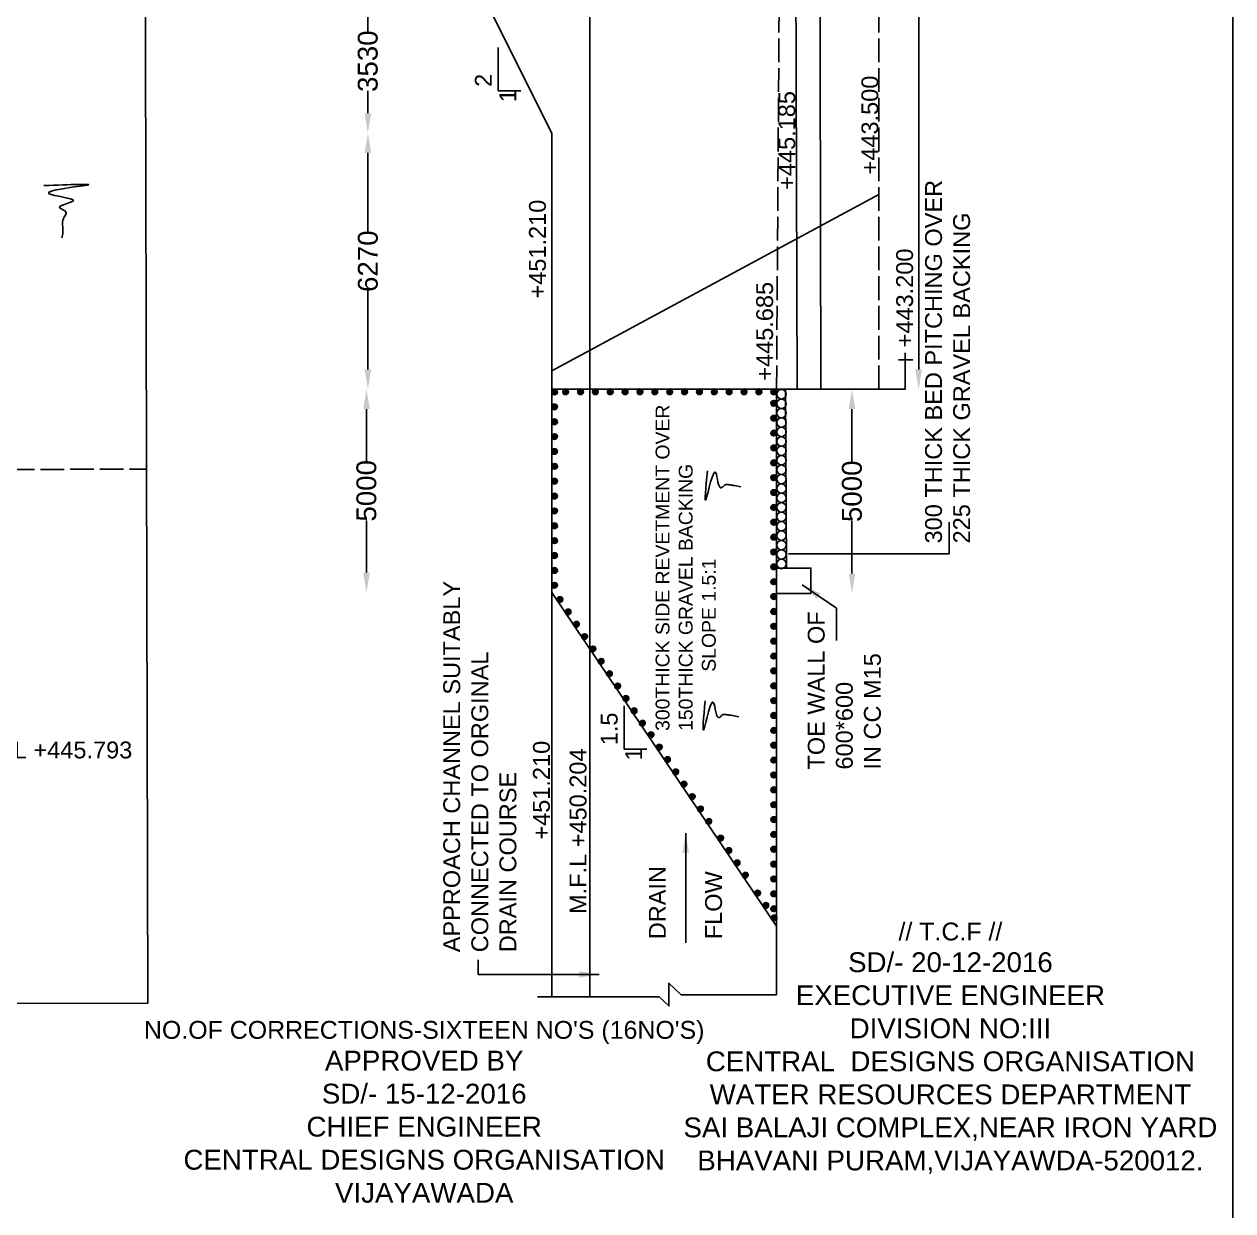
# Model space of a CAD drawing. Header units: millimetres. Extents: x 5124 to 2147772, y 2311 to 45646412.
# Drawn here: x 2135557 to 2147753, y 45598469 to 45610444 of the extents above; entities that cross this region are included whole.
import ezdxf

# ---------------------------------------------------------------- set-up
doc = ezdxf.new("R2010")
doc.units = ezdxf.units.MM
doc.header["$MEASUREMENT"] = 0
doc.linetypes.add('ACAD_ISO02W100', pattern=[15, 12, -3])
for name, color, linetype in [('DIMENSION', 7, 'Continuous'), ('DRAWING', 7, 'Continuous'), ('TEXT', 7, 'Continuous')]:
    doc.layers.add(name, color=color, linetype=linetype)
doc.styles.get("Standard").update_dxf_attribs({"font": 'arial.ttf', "height": 200})
doc.dimstyles.get("Standard").update_dxf_attribs({"dimtxt": 225, "dimasz": 200, "dimexe": 0.18, "dimexo": 0.0625, "dimgap": 0.09, "dimtad": 0, "dimdec": 0, "dimzin": 0, "dimdsep": 46, "dimtxsty": 'Standard', "dimcen": 0.09, "dimse1": 1, "dimse2": 1, "dimadec": 0, "dimazin": 0, "dimtfac": 1, "dimtdec": 0, "dimtofl": 0, "dimtmove": 0, "dimatfit": 3, "dimfxl": 1, "dimtolj": 1, "dimtzin": 0, "dimarcsym": 0})

# ---------------------------------------------------------------- blocks, each defined once
blk = doc.blocks.new('*D64')
at = {"layer": 'Defpoints', "color": 0, "transparency": 16777216}
for p in [(2139011, 45606760), (2140880, 45606760), (2140880, 45604709)]:
    blk.add_point(p, dxfattribs=at)
at = {"layer": 'DIMENSION', "color": 0, "lineweight": -2, "transparency": 16777216}
for p, q in [((2139011, 45606560), (2139011, 45606033)), ((2139011, 45604909), (2139011, 45605436))]:
    blk.add_line(p, q, dxfattribs=at)
at = {"layer": 'DIMENSION', "color": 0, "transparency": 16777216}
for points in [[(2138978, 45606560), (2139045, 45606560), (2139011, 45606760)], [(2138978, 45604909), (2139045, 45604909), (2139011, 45604709)]]:
    blk.add_solid(points, dxfattribs=at)
at = {"layer": 'DIMENSION', "color": 0, "transparency": 16777216, "insert": (2139011, 45605735), "char_height": 200, "attachment_point": 5, "rotation": 90}
blk.add_mtext('\\A1;5000', dxfattribs=at)
blk = doc.blocks.new('*D65')
at = {"layer": 'Defpoints', "color": 0, "transparency": 16777216}
for p in [(2139026, 45609344), (2140880, 45609344), (2140880, 45606760)]:
    blk.add_point(p, dxfattribs=at)
at = {"layer": 'DIMENSION', "color": 0, "lineweight": -2, "transparency": 16777216}
for p, q in [((2139026, 45609144), (2139026, 45608351)), ((2139026, 45606960), (2139026, 45607753))]:
    blk.add_line(p, q, dxfattribs=at)
at = {"layer": 'DIMENSION', "color": 0, "transparency": 16777216}
for points in [[(2138992, 45609144), (2139059, 45609144), (2139026, 45609344)], [(2138992, 45606960), (2139059, 45606960), (2139026, 45606760)]]:
    blk.add_solid(points, dxfattribs=at)
at = {"layer": 'DIMENSION', "color": 0, "transparency": 16777216, "insert": (2139026, 45608052), "char_height": 200, "attachment_point": 5, "rotation": 90}
blk.add_mtext('\\A1;6270', dxfattribs=at)
blk = doc.blocks.new('*D66')
at = {"layer": 'Defpoints', "color": 0, "transparency": 16777216}
for p in [(2139025, 45610796), (2140156, 45610796), (2139026, 45609344)]:
    blk.add_point(p, dxfattribs=at)
at = {"layer": 'DIMENSION', "color": 0, "lineweight": -2, "transparency": 16777216}
for p, q in [((2139025, 45610596), (2139025, 45610368)), ((2139025, 45609544), (2139025, 45609772))]:
    blk.add_line(p, q, dxfattribs=at)
at = {"layer": 'DIMENSION', "color": 0, "transparency": 16777216}
for points in [[(2138992, 45610596), (2139059, 45610596), (2139025, 45610796)], [(2138992, 45609544), (2139059, 45609544), (2139025, 45609344)]]:
    blk.add_solid(points, dxfattribs=at)
at = {"layer": 'DIMENSION', "color": 0, "transparency": 16777216, "insert": (2139025, 45610070), "char_height": 200, "attachment_point": 5, "rotation": 90}
blk.add_mtext('\\A1;3530', dxfattribs=at)
blk = doc.blocks.new('*D67')
at = {"layer": 'Defpoints', "color": 0, "transparency": 16777216}
for p in [(2143495, 45606760), (2143910, 45606760), (2143495, 45604699)]:
    blk.add_point(p, dxfattribs=at)
at = {"layer": 'DIMENSION', "color": 0, "lineweight": -2, "transparency": 16777216}
for p, q in [((2143910, 45606560), (2143910, 45606028)), ((2143910, 45604899), (2143910, 45605431))]:
    blk.add_line(p, q, dxfattribs=at)
at = {"layer": 'DIMENSION', "color": 0, "transparency": 16777216}
for points in [[(2143877, 45606560), (2143943, 45606560), (2143910, 45606760)], [(2143877, 45604899), (2143943, 45604899), (2143910, 45604699)]]:
    blk.add_solid(points, dxfattribs=at)
at = {"layer": 'DIMENSION', "color": 0, "transparency": 16777216, "insert": (2143910, 45605730), "char_height": 200, "attachment_point": 5, "rotation": 90}
blk.add_mtext('\\A1;5000', dxfattribs=at)
blk = doc.blocks.new('*D68')
at = {"layer": 'Defpoints', "color": 0, "transparency": 16777216}
for p in [(2144562, 45616692), (2144583, 45616692), (2144445, 45606760)]:
    blk.add_point(p, dxfattribs=at)
at = {"layer": 'DIMENSION', "color": 0, "lineweight": -2, "transparency": 16777216}
for p, q in [((2144583, 45616492), (2144583, 45612104)), ((2144583, 45606960), (2144583, 45611348))]:
    blk.add_line(p, q, dxfattribs=at)
at = {"layer": 'DIMENSION', "color": 0, "transparency": 16777216}
for points in [[(2144549, 45616492), (2144616, 45616492), (2144583, 45616692)], [(2144549, 45606960), (2144616, 45606960), (2144583, 45606760)]]:
    blk.add_solid(points, dxfattribs=at)
at = {"layer": 'DIMENSION', "color": 0, "transparency": 16777216, "insert": (2144583, 45611726), "char_height": 200, "attachment_point": 5, "rotation": 90}
blk.add_mtext('\\A1;24000', dxfattribs=at)

msp = doc.modelspace()

# ---------------------------------------------------------------- hatches: boundary and pattern name
at = {"layer": 'DRAWING'}
h = msp.add_hatch(dxfattribs=at)
h.set_pattern_fill('ANSI31', color=256, angle=90, style=0)
h.set_pattern_definition([(135, (47736212.29039, 43336657.6346), (-0.08838834764832, -0.08838834764832), [])])
h.paths.add_polyline_path([(2140908.8, 45606703, 0.3543924), (2140936.6, 45606725.6), (2140936.6, 45606737.4, 0.3543924), (2140908.8, 45606759.9, 1)])
h = msp.add_hatch(dxfattribs=at)
h.set_pattern_fill('ANSI31', color=256, angle=90, style=0)
h.set_pattern_definition([(135, (47736324.44043, 43336660.5662), (-0.08838834764832, -0.08838834764832), [])])
h.paths.add_polyline_path([(2141020.9, 45606706, 0.3543924), (2141048.7, 45606728.5), (2141048.7, 45606740.3, 0.3543924), (2141020.9, 45606762.8, 1)])
h = msp.add_hatch(dxfattribs=at)
h.set_pattern_fill('ANSI31', color=256, angle=90, style=0)
h.set_pattern_definition([(135, (47736474.44043, 43336660.5662), (-0.08838834764832, -0.08838834764832), [])])
h.paths.add_polyline_path([(2141170.9, 45606706, 0.3543924), (2141198.7, 45606728.5), (2141198.7, 45606740.3, 0.3543924), (2141170.9, 45606762.8, 1)])
h = msp.add_hatch(dxfattribs=at)
h.set_pattern_fill('ANSI31', color=256, angle=90, style=0)
h.set_pattern_definition([(135, (47736624.44043, 43336660.5662), (-0.08838834764832, -0.08838834764832), [])])
h.paths.add_polyline_path([(2141320.9, 45606706, 0.3543924), (2141348.7, 45606728.5), (2141348.7, 45606740.3, 0.3543924), (2141320.9, 45606762.8, 1)])
h = msp.add_hatch(dxfattribs=at)
h.set_pattern_fill('ANSI31', color=256, angle=90, style=0)
h.set_pattern_definition([(135, (47736774.44043, 43336660.5662), (-0.08838834764832, -0.08838834764832), [])])
h.paths.add_polyline_path([(2141470.9, 45606706, 0.3543924), (2141498.7, 45606728.5), (2141498.7, 45606740.3, 0.3543924), (2141470.9, 45606762.8, 1)])
h = msp.add_hatch(dxfattribs=at)
h.set_pattern_fill('ANSI31', color=256, angle=90, style=0)
h.set_pattern_definition([(135, (47736924.44043, 43336660.5662), (-0.08838834764832, -0.08838834764832), [])])
h.paths.add_polyline_path([(2141620.9, 45606706, 0.3543924), (2141648.7, 45606728.5), (2141648.7, 45606740.3, 0.3543924), (2141620.9, 45606762.8, 1)])
h = msp.add_hatch(dxfattribs=at)
h.set_pattern_fill('ANSI31', color=256, angle=90, style=0)
h.set_pattern_definition([(135, (47737074.44043, 43336660.5662), (-0.08838834764832, -0.08838834764832), [])])
h.paths.add_polyline_path([(2141770.9, 45606706, 0.3543924), (2141798.7, 45606728.5), (2141798.7, 45606740.3, 0.3543924), (2141770.9, 45606762.8, 1)])
h = msp.add_hatch(dxfattribs=at)
h.set_pattern_fill('ANSI31', color=256, angle=90, style=0)
h.set_pattern_definition([(135, (47737224.44043, 43336660.5662), (-0.08838834764832, -0.08838834764832), [])])
h.paths.add_polyline_path([(2141920.9, 45606706, 0.3543924), (2141948.7, 45606728.5), (2141948.7, 45606740.3, 0.3543924), (2141920.9, 45606762.8, 1)])
h = msp.add_hatch(dxfattribs=at)
h.set_pattern_fill('ANSI31', color=256, angle=90, style=0)
h.set_pattern_definition([(135, (47737374.44043, 43336660.5662), (-0.08838834764832, -0.08838834764832), [])])
h.paths.add_polyline_path([(2142070.9, 45606706, 0.3543924), (2142098.7, 45606728.5), (2142098.7, 45606740.3, 0.3543924), (2142070.9, 45606762.8, 1)])
h = msp.add_hatch(dxfattribs=at)
h.set_pattern_fill('ANSI31', color=256, angle=90, style=0)
h.set_pattern_definition([(135, (47737524.44043, 43336660.5662), (-0.08838834764832, -0.08838834764832), [])])
h.paths.add_polyline_path([(2142220.9, 45606706, 0.3543924), (2142248.7, 45606728.5), (2142248.7, 45606740.3, 0.3543924), (2142220.9, 45606762.8, 1)])
h = msp.add_hatch(dxfattribs=at)
h.set_pattern_fill('ANSI31', color=256, angle=90, style=0)
h.set_pattern_definition([(135, (47737674.44043, 43336660.5662), (-0.08838834764832, -0.08838834764832), [])])
h.paths.add_polyline_path([(2142370.9, 45606706, 0.3543924), (2142398.7, 45606728.5), (2142398.7, 45606740.3, 0.3543924), (2142370.9, 45606762.8, 1)])
h = msp.add_hatch(dxfattribs=at)
h.set_pattern_fill('ANSI31', color=256, angle=90, style=0)
h.set_pattern_definition([(135, (47737824.44043, 43336660.5662), (-0.08838834764832, -0.08838834764832), [])])
h.paths.add_polyline_path([(2142520.9, 45606706, 0.3543924), (2142548.7, 45606728.5), (2142548.7, 45606740.3, 0.3543924), (2142520.9, 45606762.8, 1)])
h = msp.add_hatch(dxfattribs=at)
h.set_pattern_fill('ANSI31', color=256, angle=90, style=0)
h.set_pattern_definition([(135, (47737974.44043, 43336660.5662), (-0.08838834764832, -0.08838834764832), [])])
h.paths.add_polyline_path([(2142670.9, 45606706, 0.3543924), (2142698.7, 45606728.5), (2142698.7, 45606740.3, 0.3543924), (2142670.9, 45606762.8, 1)])
h = msp.add_hatch(dxfattribs=at)
h.set_pattern_fill('ANSI31', color=256, angle=90, style=0)
h.set_pattern_definition([(135, (47738124.44043, 43336660.5662), (-0.08838834764832, -0.08838834764832), [])])
h.paths.add_polyline_path([(2142820.9, 45606706, 0.3543924), (2142848.7, 45606728.5), (2142848.7, 45606740.3, 0.3543924), (2142820.9, 45606762.8, 1)])
h = msp.add_hatch(dxfattribs=at)
h.set_pattern_fill('ANSI31', color=256, angle=90, style=0)
h.set_pattern_definition([(135, (47738274.44043, 43336660.5662), (-0.08838834764832, -0.08838834764832), [])])
h.paths.add_polyline_path([(2142970.9, 45606706, 0.3543924), (2142998.7, 45606728.5), (2142998.7, 45606740.3, 0.3543924), (2142970.9, 45606762.8, 1)])
h = msp.add_hatch(dxfattribs=at)
h.set_pattern_fill('ANSI31', color=256, angle=90, style=0)
h.set_pattern_definition([(135, (47738424.44043, 43336660.5662), (-0.08838834764832, -0.08838834764832), [])])
h.paths.add_polyline_path([(2143120.9, 45606706, 0.3543924), (2143148.7, 45606728.5), (2143148.7, 45606740.3, 0.3543924), (2143120.9, 45606762.8, 1)])
h = msp.add_hatch(dxfattribs=at)
h.set_pattern_fill('ANSI31', color=256, angle=90, style=0)
h.set_pattern_definition([(135, (47736212.29039, 43336507.6346), (-0.08838834764832, -0.08838834764832), [])])
h.paths.add_polyline_path([(2140908.8, 45606553, 0.3543924), (2140936.6, 45606575.6), (2140936.6, 45606587.4, 0.3543924), (2140908.8, 45606609.9, 1)])
h = msp.add_hatch(dxfattribs=at)
h.set_pattern_fill('ANSI31', color=256, angle=90, style=0)
h.set_pattern_definition([(135, (47738424.44043, 43336543.9392), (-0.08838834764832, -0.08838834764832), [])])
h.paths.add_polyline_path([(2143120.9, 45606589.3, 0.3543924), (2143148.7, 45606611.9), (2143148.7, 45606623.7, 0.3543924), (2143120.9, 45606646.2, 1)])
h = msp.add_hatch(dxfattribs=at)
h.set_pattern_fill('ANSI31', color=256, angle=90, style=0)
h.set_pattern_definition([(135, (47736212.29039, 43336357.6346), (-0.08838834764832, -0.08838834764832), [])])
h.paths.add_polyline_path([(2140908.8, 45606403, 0.3543924), (2140936.6, 45606425.6), (2140936.6, 45606437.4, 0.3543924), (2140908.8, 45606459.9, 1)])
h = msp.add_hatch(dxfattribs=at)
h.set_pattern_fill('ANSI31', color=256, angle=90, style=0)
h.set_pattern_definition([(135, (47738424.44043, 43336393.9392), (-0.08838834764832, -0.08838834764832), [])])
h.paths.add_polyline_path([(2143120.9, 45606439.3, 0.3543924), (2143148.7, 45606461.9), (2143148.7, 45606473.7, 0.3543924), (2143120.9, 45606496.2, 1)])
h = msp.add_hatch(dxfattribs=at)
h.set_pattern_fill('ANSI31', color=256, angle=90, style=0)
h.set_pattern_definition([(135, (47736212.29039, 43336207.6346), (-0.08838834764832, -0.08838834764832), [])])
h.paths.add_polyline_path([(2140908.8, 45606253, 0.3543924), (2140936.6, 45606275.6), (2140936.6, 45606287.4, 0.3543924), (2140908.8, 45606309.9, 1)])
h = msp.add_hatch(dxfattribs=at)
h.set_pattern_fill('ANSI31', color=256, angle=90, style=0)
h.set_pattern_definition([(135, (47738424.44043, 43336243.9392), (-0.08838834764832, -0.08838834764832), [])])
h.paths.add_polyline_path([(2143120.9, 45606289.3, 0.3543924), (2143148.7, 45606311.9), (2143148.7, 45606323.7, 0.3543924), (2143120.9, 45606346.2, 1)])
h = msp.add_hatch(dxfattribs=at)
h.set_pattern_fill('ANSI31', color=256, angle=90, style=0)
h.set_pattern_definition([(135, (47738424.44043, 43336093.9392), (-0.08838834764832, -0.08838834764832), [])])
h.paths.add_polyline_path([(2143120.9, 45606139.3, 0.3543924), (2143148.7, 45606161.9), (2143148.7, 45606173.7, 0.3543924), (2143120.9, 45606196.2, 1)])
h = msp.add_hatch(dxfattribs=at)
h.set_pattern_fill('ANSI31', color=256, angle=90, style=0)
h.set_pattern_definition([(135, (47736212.29039, 43336057.6346), (-0.08838834764832, -0.08838834764832), [])])
h.paths.add_polyline_path([(2140908.8, 45606103, 0.3543924), (2140936.6, 45606125.6), (2140936.6, 45606137.4, 0.3543924), (2140908.8, 45606159.9, 1)])
h = msp.add_hatch(dxfattribs=at)
h.set_pattern_fill('ANSI31', color=256, angle=90, style=0)
h.set_pattern_definition([(135, (47736212.29039, 43335907.6346), (-0.08838834764832, -0.08838834764832), [])])
h.paths.add_polyline_path([(2140908.8, 45605953, 0.3543924), (2140936.6, 45605975.6), (2140936.6, 45605987.4, 0.3543924), (2140908.8, 45606009.9, 1)])
h = msp.add_hatch(dxfattribs=at)
h.set_pattern_fill('ANSI31', color=256, angle=90, style=0)
h.set_pattern_definition([(135, (47738424.44043, 43335943.9392), (-0.08838834764832, -0.08838834764832), [])])
h.paths.add_polyline_path([(2143120.9, 45605989.3, 0.3543924), (2143148.7, 45606011.9), (2143148.7, 45606023.7, 0.3543924), (2143120.9, 45606046.2, 1)])
h = msp.add_hatch(dxfattribs=at)
h.set_pattern_fill('ANSI31', color=256, angle=90, style=0)
h.set_pattern_definition([(135, (47736212.29039, 43335757.6346), (-0.08838834764832, -0.08838834764832), [])])
h.paths.add_polyline_path([(2140908.8, 45605803, 0.3543924), (2140936.6, 45605825.6), (2140936.6, 45605837.4, 0.3543924), (2140908.8, 45605859.9, 1)])
h = msp.add_hatch(dxfattribs=at)
h.set_pattern_fill('ANSI31', color=256, angle=90, style=0)
h.set_pattern_definition([(135, (47738424.44043, 43335793.9392), (-0.08838834764832, -0.08838834764832), [])])
h.paths.add_polyline_path([(2143120.9, 45605839.3, 0.3543924), (2143148.7, 45605861.9), (2143148.7, 45605873.7, 0.3543924), (2143120.9, 45605896.2, 1)])
h = msp.add_hatch(dxfattribs=at)
h.set_pattern_fill('ANSI31', color=256, angle=90, style=0)
h.set_pattern_definition([(135, (47736212.29039, 43335607.6346), (-0.08838834764832, -0.08838834764832), [])])
h.paths.add_polyline_path([(2140908.8, 45605653, 0.3543924), (2140936.6, 45605675.6), (2140936.6, 45605687.4, 0.3543924), (2140908.8, 45605709.9, 1)])
h = msp.add_hatch(dxfattribs=at)
h.set_pattern_fill('ANSI31', color=256, angle=90, style=0)
h.set_pattern_definition([(135, (47738424.44043, 43335643.9392), (-0.08838834764832, -0.08838834764832), [])])
h.paths.add_polyline_path([(2143120.9, 45605689.3, 0.3543924), (2143148.7, 45605711.9), (2143148.7, 45605723.7, 0.3543924), (2143120.9, 45605746.2, 1)])
h = msp.add_hatch(dxfattribs=at)
h.set_pattern_fill('ANSI31', color=256, angle=90, style=0)
h.set_pattern_definition([(135, (47738424.44043, 43335493.9392), (-0.08838834764832, -0.08838834764832), [])])
h.paths.add_polyline_path([(2143120.9, 45605539.3, 0.3543924), (2143148.7, 45605561.9), (2143148.7, 45605573.7, 0.3543924), (2143120.9, 45605596.2, 1)])
h = msp.add_hatch(dxfattribs=at)
h.set_pattern_fill('ANSI31', color=256, angle=90, style=0)
h.set_pattern_definition([(135, (47736212.29039, 43335457.6346), (-0.08838834764832, -0.08838834764832), [])])
h.paths.add_polyline_path([(2140908.8, 45605503, 0.3543924), (2140936.6, 45605525.6), (2140936.6, 45605537.4, 0.3543924), (2140908.8, 45605559.9, 1)])
h = msp.add_hatch(dxfattribs=at)
h.set_pattern_fill('ANSI31', color=256, angle=90, style=0)
h.set_pattern_definition([(135, (47736212.29039, 43335307.6346), (-0.08838834764832, -0.08838834764832), [])])
h.paths.add_polyline_path([(2140908.8, 45605353, 0.3543924), (2140936.6, 45605375.6), (2140936.6, 45605387.4, 0.3543924), (2140908.8, 45605409.9, 1)])
h = msp.add_hatch(dxfattribs=at)
h.set_pattern_fill('ANSI31', color=256, angle=90, style=0)
h.set_pattern_definition([(135, (47738424.44043, 43335343.9392), (-0.08838834764832, -0.08838834764832), [])])
h.paths.add_polyline_path([(2143120.9, 45605389.3, 0.3543924), (2143148.7, 45605411.9), (2143148.7, 45605423.7, 0.3543924), (2143120.9, 45605446.2, 1)])
h = msp.add_hatch(dxfattribs=at)
h.set_pattern_fill('ANSI31', color=256, angle=90, style=0)
h.set_pattern_definition([(135, (47736212.29039, 43335157.6346), (-0.08838834764832, -0.08838834764832), [])])
h.paths.add_polyline_path([(2140908.8, 45605203, 0.3543924), (2140936.6, 45605225.6), (2140936.6, 45605237.4, 0.3543924), (2140908.8, 45605259.9, 1)])
h = msp.add_hatch(dxfattribs=at)
h.set_pattern_fill('ANSI31', color=256, angle=90, style=0)
h.set_pattern_definition([(135, (47738424.44043, 43335193.9392), (-0.08838834764832, -0.08838834764832), [])])
h.paths.add_polyline_path([(2143120.9, 45605239.3, 0.3543924), (2143148.7, 45605261.9), (2143148.7, 45605273.7, 0.3543924), (2143120.9, 45605296.2, 1)])
h = msp.add_hatch(dxfattribs=at)
h.set_pattern_fill('ANSI31', color=256, angle=90, style=0)
h.set_pattern_definition([(135, (47736212.29039, 43335007.6346), (-0.08838834764832, -0.08838834764832), [])])
h.paths.add_polyline_path([(2140908.8, 45605053, 0.3543924), (2140936.6, 45605075.6), (2140936.6, 45605087.4, 0.3543924), (2140908.8, 45605109.9, 1)])
h = msp.add_hatch(dxfattribs=at)
h.set_pattern_fill('ANSI31', color=256, angle=90, style=0)
h.set_pattern_definition([(135, (47738424.44043, 43335043.9392), (-0.08838834764832, -0.08838834764832), [])])
h.paths.add_polyline_path([(2143120.9, 45605089.3, 0.3543924), (2143148.7, 45605111.9), (2143148.7, 45605123.7, 0.3543924), (2143120.9, 45605146.2, 1)])
h = msp.add_hatch(dxfattribs=at)
h.set_pattern_fill('ANSI31', color=256, angle=90, style=0)
h.set_pattern_definition([(135, (47738424.44043, 43334893.9392), (-0.08838834764832, -0.08838834764832), [])])
h.paths.add_polyline_path([(2143120.9, 45604939.3, 0.3543924), (2143148.7, 45604961.9), (2143148.7, 45604973.7, 0.3543924), (2143120.9, 45604996.2, 1)])
h = msp.add_hatch(dxfattribs=at)
h.set_pattern_fill('ANSI31', color=256, angle=90, style=0)
h.set_pattern_definition([(135, (47736212.29039, 43334857.6346), (-0.08838834764832, -0.08838834764832), [])])
h.paths.add_polyline_path([(2140908.8, 45604903, 0.3543924), (2140936.6, 45604925.6), (2140936.6, 45604937.4, 0.3543924), (2140908.8, 45604959.9, 1)])
h = msp.add_hatch(dxfattribs=at)
h.set_pattern_fill('ANSI31', color=256, angle=90, style=0)
h.set_pattern_definition([(135, (47738424.44043, 43334743.9392), (-0.08838834764832, -0.08838834764832), [])])
h.paths.add_polyline_path([(2143120.9, 45604789.3, 0.3543924), (2143148.7, 45604811.9), (2143148.7, 45604823.7, 0.3543924), (2143120.9, 45604846.2, 1)])
h = msp.add_hatch(dxfattribs=at)
h.set_pattern_fill('ANSI31', color=256, angle=90, style=0)
h.set_pattern_definition([(135, (47736212.29039, 43334707.6346), (-0.08838834764832, -0.08838834764832), [])])
h.paths.add_polyline_path([(2140908.8, 45604753, 0.3543924), (2140936.6, 45604775.6), (2140936.6, 45604787.4, 0.3543924), (2140908.8, 45604809.9, 1)])
h = msp.add_hatch(dxfattribs=at)
h.set_pattern_fill('ANSI31', color=256, angle=83.70543, style=0)
h.set_pattern_definition([(128.70543485006, (47212497.65482, 38349179.24143), (-0.09754638697407, -0.0781645852564), [])])
h.paths.add_polyline_path([(2140959.6, 45604609.7, 0.3543924), (2140989.8, 45604629), (2140991.1, 45604640.7, 0.3543924), (2140965.9, 45604666.2, 1)])
h = msp.add_hatch(dxfattribs=at)
h.set_pattern_fill('ANSI31', color=256, angle=90, style=0)
h.set_pattern_definition([(135, (47738424.44043, 43334593.9392), (-0.08838834764832, -0.08838834764832), [])])
h.paths.add_polyline_path([(2143120.9, 45604639.3, 0.3543924), (2143148.7, 45604661.9), (2143148.7, 45604673.7, 0.3543924), (2143120.9, 45604696.2, 1)])
h = msp.add_hatch(dxfattribs=at)
h.set_pattern_fill('ANSI31', color=256, angle=83.70543, style=0)
h.set_pattern_definition([(128.70543485006, (47212580.89332, 38349054.4562), (-0.09754638697407, -0.0781645852564), [])])
h.paths.add_polyline_path([(2141042.9, 45604484.9, 0.3543924), (2141073, 45604504.3), (2141074.3, 45604516, 0.3543924), (2141049.1, 45604541.4, 1)])
h = msp.add_hatch(dxfattribs=at)
h.set_pattern_fill('ANSI31', color=256, angle=90, style=0)
h.set_pattern_definition([(135, (47738424.44043, 43334443.9392), (-0.08838834764832, -0.08838834764832), [])])
h.paths.add_polyline_path([(2143120.9, 45604489.3, 0.3543924), (2143148.7, 45604511.9), (2143148.7, 45604523.7, 0.3543924), (2143120.9, 45604546.2, 1)])
h = msp.add_hatch(dxfattribs=at)
h.set_pattern_fill('ANSI31', color=256, angle=83.70543, style=0)
h.set_pattern_definition([(128.70543485006, (47212664.13182, 38348929.67098), (-0.09754638697407, -0.0781645852564), [])])
h.paths.add_polyline_path([(2141126.1, 45604360.1, 0.3543924), (2141156.3, 45604379.5), (2141157.5, 45604391.2, 0.3543924), (2141132.4, 45604416.6, 1)])
h = msp.add_hatch(dxfattribs=at)
h.set_pattern_fill('ANSI31', color=256, angle=90, style=0)
h.set_pattern_definition([(135, (47738424.44043, 43334293.9392), (-0.08838834764832, -0.08838834764832), [])])
h.paths.add_polyline_path([(2143120.9, 45604339.3, 0.3543924), (2143148.7, 45604361.9), (2143148.7, 45604373.7, 0.3543924), (2143120.9, 45604396.2, 1)])
h = msp.add_hatch(dxfattribs=at)
h.set_pattern_fill('ANSI31', color=256, angle=83.70543, style=0)
h.set_pattern_definition([(128.70543485006, (47212747.37032, 38348804.88576), (-0.09754638697407, -0.0781645852564), [])])
h.paths.add_polyline_path([(2141209.4, 45604235.3, 0.3543924), (2141239.5, 45604254.7), (2141240.8, 45604266.4, 0.3543924), (2141215.6, 45604291.9, 1)])
h = msp.add_hatch(dxfattribs=at)
h.set_pattern_fill('ANSI31', color=256, angle=90, style=0)
h.set_pattern_definition([(135, (47738424.44043, 43334143.9392), (-0.08838834764832, -0.08838834764832), [])])
h.paths.add_polyline_path([(2143120.9, 45604189.3, 0.3543924), (2143148.7, 45604211.9), (2143148.7, 45604223.7, 0.3543924), (2143120.9, 45604246.2, 1)])
h = msp.add_hatch(dxfattribs=at)
h.set_pattern_fill('ANSI31', color=256, angle=83.70543, style=0)
h.set_pattern_definition([(128.70543485006, (47212830.60882, 38348680.10053), (-0.09754638697407, -0.0781645852564), [])])
h.paths.add_polyline_path([(2141292.6, 45604110.5, 0.3543924), (2141322.7, 45604129.9), (2141324, 45604141.6, 0.3543924), (2141298.8, 45604167.1, 1)])
h = msp.add_hatch(dxfattribs=at)
h.set_pattern_fill('ANSI31', color=256, angle=83.70543, style=0)
h.set_pattern_definition([(128.70543485006, (47212913.84732, 38348555.31531), (-0.09754638697407, -0.0781645852564), [])])
h.paths.add_polyline_path([(2141375.8, 45603985.8, 0.3543924), (2141406, 45604005.1), (2141407.3, 45604016.8, 0.3543924), (2141382.1, 45604042.3, 1)])
h = msp.add_hatch(dxfattribs=at)
h.set_pattern_fill('ANSI31', color=256, angle=90, style=0)
h.set_pattern_definition([(135, (47738424.44043, 43333993.9392), (-0.08838834764832, -0.08838834764832), [])])
h.paths.add_polyline_path([(2143120.9, 45604039.3, 0.3543924), (2143148.7, 45604061.9), (2143148.7, 45604073.7, 0.3543924), (2143120.9, 45604096.2, 1)])
h = msp.add_hatch(dxfattribs=at)
h.set_pattern_fill('ANSI31', color=256, angle=83.70543, style=0)
h.set_pattern_definition([(128.70543485006, (47212997.08582, 38348430.53009), (-0.09754638697407, -0.0781645852564), [])])
h.paths.add_polyline_path([(2141459.1, 45603861, 0.3543924), (2141489.2, 45603880.3), (2141490.5, 45603892, 0.3543924), (2141465.3, 45603917.5, 1)])
h = msp.add_hatch(dxfattribs=at)
h.set_pattern_fill('ANSI31', color=256, angle=90, style=0)
h.set_pattern_definition([(135, (47738424.44043, 43333843.9392), (-0.08838834764832, -0.08838834764832), [])])
h.paths.add_polyline_path([(2143120.9, 45603889.3, 0.3543924), (2143148.7, 45603911.9), (2143148.7, 45603923.7, 0.3543924), (2143120.9, 45603946.2, 1)])
h = msp.add_hatch(dxfattribs=at)
h.set_pattern_fill('ANSI31', color=256, angle=83.70543, style=0)
h.set_pattern_definition([(128.70543485006, (47213080.32432, 38348305.74486), (-0.09754638697407, -0.0781645852564), [])])
h.paths.add_polyline_path([(2141542.3, 45603736.2, 0.3543924), (2141572.4, 45603755.6), (2141573.7, 45603767.3, 0.3543924), (2141548.6, 45603792.7, 1)])
h = msp.add_hatch(dxfattribs=at)
h.set_pattern_fill('ANSI31', color=256, angle=90, style=0)
h.set_pattern_definition([(135, (47738424.44043, 43333693.9392), (-0.08838834764832, -0.08838834764832), [])])
h.paths.add_polyline_path([(2143120.9, 45603739.3, 0.3543924), (2143148.7, 45603761.9), (2143148.7, 45603773.7, 0.3543924), (2143120.9, 45603796.2, 1)])
h = msp.add_hatch(dxfattribs=at)
h.set_pattern_fill('ANSI31', color=256, angle=83.70543, style=0)
h.set_pattern_definition([(128.70543485006, (47213163.56283, 38348180.95964), (-0.09754638697407, -0.0781645852564), [])])
h.paths.add_polyline_path([(2141625.6, 45603611.4, 0.3543924), (2141655.7, 45603630.8), (2141657, 45603642.5, 0.3543924), (2141631.8, 45603667.9, 1)])
h = msp.add_hatch(dxfattribs=at)
h.set_pattern_fill('ANSI31', color=256, angle=90, style=0)
h.set_pattern_definition([(135, (47738424.44043, 43333543.9392), (-0.08838834764832, -0.08838834764832), [])])
h.paths.add_polyline_path([(2143120.9, 45603589.3, 0.3543924), (2143148.7, 45603611.9), (2143148.7, 45603623.7, 0.3543924), (2143120.9, 45603646.2, 1)])
h = msp.add_hatch(dxfattribs=at)
h.set_pattern_fill('ANSI31', color=256, angle=83.70543, style=0)
h.set_pattern_definition([(128.70543485006, (47213246.80133, 38348056.17442), (-0.09754638697407, -0.0781645852564), [])])
h.paths.add_polyline_path([(2141708.8, 45603486.6, 0.3543924), (2141738.9, 45603506), (2141740.2, 45603517.7, 0.3543924), (2141715, 45603543.2, 1)])
h = msp.add_hatch(dxfattribs=at)
h.set_pattern_fill('ANSI31', color=256, angle=83.70543, style=0)
h.set_pattern_definition([(128.70543485006, (47213330.03983, 38347931.3892), (-0.09754638697407, -0.0781645852564), [])])
h.paths.add_polyline_path([(2141792, 45603361.8, 0.3543924), (2141822.2, 45603381.2), (2141823.5, 45603392.9, 0.3543924), (2141798.3, 45603418.4, 1)])
h = msp.add_hatch(dxfattribs=at)
h.set_pattern_fill('ANSI31', color=256, angle=90, style=0)
h.set_pattern_definition([(135, (47738424.44043, 43333393.9392), (-0.08838834764832, -0.08838834764832), [])])
h.paths.add_polyline_path([(2143120.9, 45603439.3, 0.3543924), (2143148.7, 45603461.9), (2143148.7, 45603473.7, 0.3543924), (2143120.9, 45603496.2, 1)])
h = msp.add_hatch(dxfattribs=at)
h.set_pattern_fill('ANSI31', color=256, angle=83.70543, style=0)
h.set_pattern_definition([(128.70543485006, (47213416.7486, 38347814.19468), (-0.09754638697407, -0.0781645852564), [])])
h.paths.add_polyline_path([(2141878.7, 45603244.6, 0.3543924), (2141908.9, 45603264), (2141910.2, 45603275.7, 0.3543924), (2141885, 45603301.2, 1)])
h = msp.add_hatch(dxfattribs=at)
h.set_pattern_fill('ANSI31', color=256, angle=90, style=0)
h.set_pattern_definition([(135, (47738424.44043, 43333243.9392), (-0.08838834764832, -0.08838834764832), [])])
h.paths.add_polyline_path([(2143120.9, 45603289.3, 0.3543924), (2143148.7, 45603311.9), (2143148.7, 45603323.7, 0.3543924), (2143120.9, 45603346.2, 1)])
h = msp.add_hatch(dxfattribs=at)
h.set_pattern_fill('ANSI31', color=256, angle=83.70543, style=0)
h.set_pattern_definition([(128.70543485006, (47213499.9871, 38347689.40946), (-0.09754638697407, -0.0781645852564), [])])
h.paths.add_polyline_path([(2141962, 45603119.8, 0.3543924), (2141992.1, 45603139.2), (2141993.4, 45603150.9, 0.3543924), (2141968.2, 45603176.4, 1)])
h = msp.add_hatch(dxfattribs=at)
h.set_pattern_fill('ANSI31', color=256, angle=90, style=0)
h.set_pattern_definition([(135, (47738424.44043, 43333093.9392), (-0.08838834764832, -0.08838834764832), [])])
h.paths.add_polyline_path([(2143120.9, 45603139.3, 0.3543924), (2143148.7, 45603161.9), (2143148.7, 45603173.7, 0.3543924), (2143120.9, 45603196.2, 1)])
h = msp.add_hatch(dxfattribs=at)
h.set_pattern_fill('ANSI31', color=256, angle=83.70543, style=0)
h.set_pattern_definition([(128.70543485006, (47213583.2256, 38347564.62424), (-0.09754638697407, -0.0781645852564), [])])
h.paths.add_polyline_path([(2142045.2, 45602995.1, 0.3543924), (2142075.3, 45603014.4), (2142076.6, 45603026.1, 0.3543924), (2142051.5, 45603051.6, 1)])
h = msp.add_hatch(dxfattribs=at)
h.set_pattern_fill('ANSI31', color=256, angle=90, style=0)
h.set_pattern_definition([(135, (47738424.44043, 43332943.9392), (-0.08838834764832, -0.08838834764832), [])])
h.paths.add_polyline_path([(2143120.9, 45602989.3, 0.3543924), (2143148.7, 45603011.9), (2143148.7, 45603023.7, 0.3543924), (2143120.9, 45603046.2, 1)])
h = msp.add_hatch(dxfattribs=at)
h.set_pattern_fill('ANSI31', color=256, angle=83.70543, style=0)
h.set_pattern_definition([(128.70543485006, (47213666.4641, 38347439.83901), (-0.09754638697407, -0.0781645852564), [])])
h.paths.add_polyline_path([(2142128.5, 45602870.3, 0.3543924), (2142158.6, 45602889.6), (2142159.9, 45602901.3, 0.3543924), (2142134.7, 45602926.8, 1)])
h = msp.add_hatch(dxfattribs=at)
h.set_pattern_fill('ANSI31', color=256, angle=90, style=0)
h.set_pattern_definition([(135, (47738424.44043, 43332793.9392), (-0.08838834764832, -0.08838834764832), [])])
h.paths.add_polyline_path([(2143120.9, 45602839.3, 0.3543924), (2143148.7, 45602861.9), (2143148.7, 45602873.7, 0.3543924), (2143120.9, 45602896.2, 1)])
h = msp.add_hatch(dxfattribs=at)
h.set_pattern_fill('ANSI31', color=256, angle=83.70543, style=0)
h.set_pattern_definition([(128.70543485006, (47213749.7026, 38347315.05379), (-0.09754638697407, -0.0781645852564), [])])
h.paths.add_polyline_path([(2142211.7, 45602745.5, 0.3543924), (2142241.8, 45602764.9), (2142243.1, 45602776.6, 0.3543924), (2142217.9, 45602802, 1)])
h = msp.add_hatch(dxfattribs=at)
h.set_pattern_fill('ANSI31', color=256, angle=83.70543, style=0)
h.set_pattern_definition([(128.70543485006, (47213832.9411, 38347190.26857), (-0.09754638697407, -0.0781645852564), [])])
h.paths.add_polyline_path([(2142294.9, 45602620.7, 0.3543924), (2142325.1, 45602640.1), (2142326.4, 45602651.8, 0.3543924), (2142301.2, 45602677.2, 1)])
h = msp.add_hatch(dxfattribs=at)
h.set_pattern_fill('ANSI31', color=256, angle=90, style=0)
h.set_pattern_definition([(135, (47738424.44043, 43332643.9392), (-0.08838834764832, -0.08838834764832), [])])
h.paths.add_polyline_path([(2143120.9, 45602689.3, 0.3543924), (2143148.7, 45602711.9), (2143148.7, 45602723.7, 0.3543924), (2143120.9, 45602746.2, 1)])
h = msp.add_hatch(dxfattribs=at)
h.set_pattern_fill('ANSI31', color=256, angle=83.70543, style=0)
h.set_pattern_definition([(128.70543485006, (47213916.17961, 38347065.48334), (-0.09754638697407, -0.0781645852564), [])])
h.paths.add_polyline_path([(2142378.2, 45602495.9, 0.3543924), (2142408.3, 45602515.3), (2142409.6, 45602527, 0.3543924), (2142384.4, 45602552.5, 1)])
h = msp.add_hatch(dxfattribs=at)
h.set_pattern_fill('ANSI31', color=256, angle=90, style=0)
h.set_pattern_definition([(135, (47738424.44043, 43332493.9392), (-0.08838834764832, -0.08838834764832), [])])
h.paths.add_polyline_path([(2143120.9, 45602539.3, 0.3543924), (2143148.7, 45602561.9), (2143148.7, 45602573.7, 0.3543924), (2143120.9, 45602596.2, 1)])
h = msp.add_hatch(dxfattribs=at)
h.set_pattern_fill('ANSI31', color=256, angle=83.70543, style=0)
h.set_pattern_definition([(128.70543485006, (47213999.41811, 38346940.69812), (-0.09754638697407, -0.0781645852564), [])])
h.paths.add_polyline_path([(2142461.4, 45602371.1, 0.3543924), (2142491.5, 45602390.5), (2142492.8, 45602402.2, 0.3543924), (2142467.6, 45602427.7, 1)])
h = msp.add_hatch(dxfattribs=at)
h.set_pattern_fill('ANSI31', color=256, angle=90, style=0)
h.set_pattern_definition([(135, (47738424.44043, 43332343.9392), (-0.08838834764832, -0.08838834764832), [])])
h.paths.add_polyline_path([(2143120.9, 45602389.3, 0.3543924), (2143148.7, 45602411.9), (2143148.7, 45602423.7, 0.3543924), (2143120.9, 45602446.2, 1)])
h = msp.add_hatch(dxfattribs=at)
h.set_pattern_fill('ANSI31', color=256, angle=90, style=0)
h.set_pattern_definition([(135, (47738424.44043, 43332193.9392), (-0.08838834764832, -0.08838834764832), [])])
h.paths.add_polyline_path([(2143120.9, 45602239.3, 0.3543924), (2143148.7, 45602261.9), (2143148.7, 45602273.7, 0.3543924), (2143120.9, 45602296.2, 1)])
h = msp.add_hatch(dxfattribs=at)
h.set_pattern_fill('ANSI31', color=256, angle=83.70543, style=0)
h.set_pattern_definition([(128.70543485006, (47214119.0842, 38346771.13217), (-0.09754638697407, -0.0781645852564), [])])
h.paths.add_polyline_path([(2142581.1, 45602201.6, 0.3543924), (2142611.2, 45602220.9), (2142612.5, 45602232.6, 0.3543924), (2142587.3, 45602258.1, 1)])
h = msp.add_hatch(dxfattribs=at)
h.set_pattern_fill('ANSI31', color=256, angle=83.70543, style=0)
h.set_pattern_definition([(128.70543485006, (47214202.32271, 38346646.34695), (-0.09754638697407, -0.0781645852564), [])])
h.paths.add_polyline_path([(2142664.3, 45602076.8, 0.3543924), (2142694.4, 45602096.2), (2142695.7, 45602107.9, 0.3543924), (2142670.6, 45602133.3, 1)])
h = msp.add_hatch(dxfattribs=at)
h.set_pattern_fill('ANSI31', color=256, angle=90, style=0)
h.set_pattern_definition([(135, (47738424.44043, 43332043.9392), (-0.08838834764832, -0.08838834764832), [])])
h.paths.add_polyline_path([(2143120.9, 45602089.3, 0.3543924), (2143148.7, 45602111.9), (2143148.7, 45602123.7, 0.3543924), (2143120.9, 45602146.2, 1)])
h = msp.add_hatch(dxfattribs=at)
h.set_pattern_fill('ANSI31', color=256, angle=83.70543, style=0)
h.set_pattern_definition([(128.70543485006, (47214285.56121, 38346521.56173), (-0.09754638697407, -0.0781645852564), [])])
h.paths.add_polyline_path([(2142747.6, 45601952, 0.3543924), (2142777.7, 45601971.4), (2142779, 45601983.1, 0.3543924), (2142753.8, 45602008.5, 1)])
h = msp.add_hatch(dxfattribs=at)
h.set_pattern_fill('ANSI31', color=256, angle=90, style=0)
h.set_pattern_definition([(135, (47738424.44043, 43331893.9392), (-0.08838834764832, -0.08838834764832), [])])
h.paths.add_polyline_path([(2143120.9, 45601939.3, 0.3543924), (2143148.7, 45601961.9), (2143148.7, 45601973.7, 0.3543924), (2143120.9, 45601996.2, 1)])
h = msp.add_hatch(dxfattribs=at)
h.set_pattern_fill('ANSI31', color=256, angle=83.70543, style=0)
h.set_pattern_definition([(128.70543485006, (47214368.79971, 38346396.7765), (-0.09754638697407, -0.0781645852564), [])])
h.paths.add_polyline_path([(2142830.8, 45601827.2, 0.3543924), (2142860.9, 45601846.6), (2142862.2, 45601858.3, 0.3543924), (2142837, 45601883.8, 1)])
h = msp.add_hatch(dxfattribs=at)
h.set_pattern_fill('ANSI31', color=256, angle=90, style=0)
h.set_pattern_definition([(135, (47738424.44043, 43331743.9392), (-0.08838834764832, -0.08838834764832), [])])
h.paths.add_polyline_path([(2143120.9, 45601789.3, 0.3543924), (2143148.7, 45601811.9), (2143148.7, 45601823.7, 0.3543924), (2143120.9, 45601846.2, 1)])
h = msp.add_hatch(dxfattribs=at)
h.set_pattern_fill('ANSI31', color=256, angle=83.70543, style=0)
h.set_pattern_definition([(128.70543485006, (47214492.507, 38346216.5492), (-0.09754638697407, -0.0781645852564), [])])
h.paths.add_polyline_path([(2142954.5, 45601647, 0.3543924), (2142984.6, 45601666.4), (2142985.9, 45601678.1, 0.3543924), (2142960.7, 45601703.5, 1)])
h = msp.add_hatch(dxfattribs=at)
h.set_pattern_fill('ANSI31', color=256, angle=90, style=0)
h.set_pattern_definition([(135, (47738424.44043, 43331593.9392), (-0.08838834764832, -0.08838834764832), [])])
h.paths.add_polyline_path([(2143120.9, 45601639.3, 0.3543924), (2143148.7, 45601661.9), (2143148.7, 45601673.7, 0.3543924), (2143120.9, 45601696.2, 1)])
h = msp.add_hatch(dxfattribs=at)
h.set_pattern_fill('ANSI31', color=256, angle=83.70543, style=0)
h.set_pattern_definition([(128.70543485006, (47214575.7455, 38346091.76398), (-0.09754638697407, -0.0781645852564), [])])
h.paths.add_polyline_path([(2143037.7, 45601522.2, 0.3543924), (2143067.9, 45601541.6), (2143069.2, 45601553.3, 0.3543924), (2143044, 45601578.7, 1)])
h = msp.add_hatch(dxfattribs=at)
h.set_pattern_fill('ANSI31', color=256, angle=90, style=0)
h.set_pattern_definition([(135, (47738424.44043, 43331443.9392), (-0.08838834764832, -0.08838834764832), [])])
h.paths.add_polyline_path([(2143120.9, 45601489.3, 0.3543924), (2143148.7, 45601511.9), (2143148.7, 45601523.7, 0.3543924), (2143120.9, 45601546.2, 1)])
h = msp.add_hatch(dxfattribs=at)
h.set_pattern_fill('ANSI31', color=256, angle=83.70543, style=0)
h.set_pattern_definition([(128.70543485006, (47214658.984, 38345966.97875), (-0.09754638697407, -0.0781645852564), [])])
h.paths.add_polyline_path([(2143121, 45601397.4, 0.3543924), (2143151.1, 45601416.8), (2143152.4, 45601428.5, 0.3543924), (2143127.2, 45601454, 1)])

# ---------------------------------------------------------------- linework, layer by layer
at = {"layer": 'DIMENSION'}
msp.add_lwpolyline([(2147752.8, 45588230.2), (2080364.7, 45588230.2), (2080364.7, 45646412.2), (2147752.8, 45646412.2)], close=True, dxfattribs=at)
msp.add_spline([(2135756.6, 45608814.8), (2136191.9, 45608818.7), (2135808, 45608732.6), (2136053.4, 45608661.5), (2135944.8, 45608618.5), (2135912.9, 45608597.9), (2135982.2, 45608543.7), (2135967.2, 45608506.3), (2135944.8, 45608450.1), (2135948.5, 45608341.6), (2135937.3, 45608287.4)], degree=3, dxfattribs=at)
at = {"layer": 'DRAWING'}
for points in [[(2082456.1, 45637556.4), (2136714.4, 45637687.7), (2136804.3, 45600563.3), (2082545.9, 45600432)], [(2143358.2, 45606759.9), (2143275.5, 45632137.7)], [(2143594.5, 45606759.9), (2143544.5, 45631904.7)], [(2140880.3, 45600629.6), (2140880.3, 45609344), (2140156, 45610796.1), (2140156, 45616433.6)], [(2141263.2, 45600629.6), (2141263.2, 45616238.1)], [(2140340.3, 45610208.3), (2140340.3, 45609771.8), (2140569.3, 45609771.8)], [(2140880.3, 45606944.4), (2144181.4, 45608724.3)], [(2143148.7, 45600647.6), (2143148.7, 45606759.9), (2144445.5, 45606759.9), (2144445.5, 45607128.7)], [(2144380, 45607056), (2144523.1, 45607056)], [(2143148.7, 45606759.9), (2140880.3, 45606759.9)], [(2143249.5, 45604955.7), (2143239.8, 45606760.5)], [(2143268, 45605099.7), (2144890.7, 45605099.7), (2144890.7, 45605417.6)], [(2143148.7, 45601340.6), (2140880.3, 45604709.5)], [(2141610.7, 45603564.4), (2141610.7, 45603127.9), (2141839.7, 45603127.9)], [(2140735.8, 45600629.6), (2141963.9, 45600629.6), (2142062.9, 45600536.6), (2142062.9, 45600767.7), (2142186.1, 45600647.6), (2143148.7, 45600647.6)]]:
    msp.add_lwpolyline(points, dxfattribs=at)
at = {"layer": 'DRAWING', "linetype": 'ACAD_ISO02W100', "ltscale": 20}
for points in [[(2144181.4, 45606759.9), (2144181.4, 45632137.7)], [(2143148.7, 45606759.9), (2143290.5, 45627527.9)], [(2126019.1, 45609223.4), (2130633.2, 45609234.6), (2135120.6, 45605949.5), (2136791.2, 45605953.6)]]:
    msp.add_lwpolyline(points, dxfattribs=at)
at = {"layer": 'DRAWING'}
msp.add_lwpolyline([(2143148.7, 45604955.1), (2143495.3, 45604955.1), (2143495.3, 45604699.3), (2143148.7, 45604699.3)], close=True, dxfattribs=at)
for centre, radius in [((2140908.8, 45606731.5), 28.4), ((2141020.9, 45606734.4), 28.4), ((2141170.9, 45606734.4), 28.4), ((2141320.9, 45606734.4), 28.4), ((2141470.9, 45606734.4), 28.4), ((2141620.9, 45606734.4), 28.4), ((2141770.9, 45606734.4), 28.4), ((2141920.9, 45606734.4), 28.4), ((2142070.9, 45606734.4), 28.4), ((2142220.9, 45606734.4), 28.4), ((2142370.9, 45606734.4), 28.4), ((2142520.9, 45606734.4), 28.4), ((2142670.9, 45606734.4), 28.4), ((2142820.9, 45606734.4), 28.4), ((2142970.9, 45606734.4), 28.4), ((2143120.9, 45606734.4), 28.4), ((2143198.5, 45606708.8), 47.5), ((2140908.8, 45606581.5), 28.4), ((2143120.9, 45606617.8), 28.4), ((2143198.5, 45606613.7), 47.5), ((2143198.5, 45606518.6), 47.5), ((2140908.8, 45606431.5), 28.4), ((2143120.9, 45606467.8), 28.4), ((2143198.5, 45606423.6), 47.5), ((2140908.8, 45606281.5), 28.4), ((2143120.9, 45606317.8), 28.4), ((2143198.5, 45606328.5), 47.5), ((2143120.9, 45606167.8), 28.4), ((2143198.5, 45606233.4), 47.5), ((2140908.8, 45606131.5), 28.4), ((2143198.5, 45606138.3), 47.5), ((2143198.5, 45606043.2), 47.5), ((2140908.8, 45605981.5), 28.4), ((2143120.9, 45606017.8), 28.4), ((2143198.5, 45605948.1), 47.5), ((2140908.8, 45605831.5), 28.4), ((2143120.9, 45605867.8), 28.4), ((2143198.5, 45605853.1), 47.5), ((2140908.8, 45605681.5), 28.4), ((2143120.9, 45605717.8), 28.4), ((2143198.5, 45605758), 47.5), ((2143198.5, 45605662.9), 47.5), ((2143120.9, 45605567.8), 28.4), ((2143198.5, 45605567.8), 47.5), ((2140908.8, 45605531.5), 28.4), ((2143198.5, 45605472.7), 47.5), ((2140908.8, 45605381.5), 28.4), ((2143120.9, 45605417.8), 28.4), ((2143198.5, 45605377.7), 47.5), ((2140908.8, 45605231.5), 28.4), ((2143120.9, 45605267.8), 28.4), ((2143198.5, 45605282.6), 47.5), ((2143198.5, 45605187.5), 47.5), ((2140908.8, 45605081.5), 28.4), ((2143120.9, 45605117.8), 28.4), ((2143198.5, 45605092.4), 47.5), ((2143120.9, 45604967.8), 28.4), ((2143198.5, 45604996.6), 47.5), ((2140908.8, 45604931.5), 28.4), ((2143120.9, 45604817.8), 28.4), ((2140908.8, 45604781.5), 28.4), ((2140962.8, 45604637.9), 28.4), ((2143120.9, 45604667.8), 28.4), ((2141046, 45604513.2), 28.4), ((2143120.9, 45604517.8), 28.4), ((2141129.2, 45604388.4), 28.4), ((2143120.9, 45604367.8), 28.4), ((2141212.5, 45604263.6), 28.4), ((2143120.9, 45604217.8), 28.4), ((2141295.7, 45604138.8), 28.4), ((2141379, 45604014), 28.4), ((2143120.9, 45604067.8), 28.4), ((2141462.2, 45603889.2), 28.4), ((2143120.9, 45603917.8), 28.4), ((2141545.4, 45603764.5), 28.4), ((2143120.9, 45603767.8), 28.4), ((2141628.7, 45603639.7), 28.4), ((2143120.9, 45603617.8), 28.4), ((2141711.9, 45603514.9), 28.4), ((2141795.1, 45603390.1), 28.4), ((2143120.9, 45603467.8), 28.4), ((2141881.9, 45603272.9), 28.4), ((2143120.9, 45603317.8), 28.4), ((2141965.1, 45603148.1), 28.4), ((2143120.9, 45603167.8), 28.4), ((2142048.3, 45603023.3), 28.4), ((2143120.9, 45603017.8), 28.4), ((2142131.6, 45602898.5), 28.4), ((2143120.9, 45602867.8), 28.4), ((2142214.8, 45602773.8), 28.4), ((2142298.1, 45602649), 28.4), ((2143120.9, 45602717.8), 28.4), ((2142381.3, 45602524.2), 28.4), ((2143120.9, 45602567.8), 28.4), ((2142464.5, 45602399.4), 28.4), ((2143120.9, 45602417.8), 28.4), ((2143120.9, 45602267.8), 28.4), ((2142584.2, 45602229.8), 28.4), ((2142667.4, 45602105.1), 28.4), ((2143120.9, 45602117.8), 28.4), ((2142750.7, 45601980.3), 28.4), ((2143120.9, 45601967.8), 28.4), ((2142833.9, 45601855.5), 28.4), ((2143120.9, 45601817.8), 28.4), ((2142957.6, 45601675.3), 28.4), ((2143120.9, 45601667.8), 28.4), ((2143040.9, 45601550.5), 28.4), ((2143120.9, 45601517.8), 28.4), ((2143124.1, 45601425.7), 28.4)]:
    msp.add_circle(centre, radius, dxfattribs=at)
for points in [[(2142450.8, 45605936.7), (2142438.3, 45605650.6), (2142536.1, 45605916.6), (2142593.7, 45605766), (2142626.3, 45605793.6), (2142638.8, 45605798.6), (2142681.4, 45605793.6), (2142724.1, 45605788.6), (2142789.2, 45605773.5)], [(2142428.5, 45603616.4), (2142416, 45603330.3), (2142513.8, 45603596.3), (2142571.4, 45603445.8), (2142604, 45603473.4), (2142616.5, 45603478.4), (2142659.1, 45603473.4), (2142701.8, 45603468.4), (2142766.9, 45603453.3)]]:
    msp.add_spline(points, degree=3, dxfattribs=at)

# ---------------------------------------------------------------- texts
at = {"layer": 'TEXT', "attachment_point": 1, "rotation": 90}
for s, insert, char_height, width in [('2', (2140104.9, 45609810.9), 170, 1934.161), ('+443.500', (2144005.2, 45608927.3), 170, 987.491), ('1 ', (2140351.6, 45609656.8), 170, 1934.161), ('+445.185', (2143167.1, 45608771.9), 170, 987.491), ('300 THICK BED PITCHING OVER 225 THICK GRAVEL BACKING', (2144647.9, 45605203.9), 170, 3769.92), ('+451.210', (2140651, 45607675.4), 170, 987.491), ('+443.200', (2144356, 45607182.7), 170, 987.491), ('+445.685', (2142943.5, 45606845.7), 170, 987.491), ('300THICK SIDE REVETMENT OVER\\P150THICK GRAVEL BACKING\\P           SLOPE 1.5:1 ', (2141928.6, 45603311.9), 140, 4288.733), ('APPROACH CHANNEL SUITABLY\\PCONNECTED TO ORGINAL \\PDRAIN COURSE', (2139786.2, 45601078.3), 170, 3876.589), ('TOE WALL OF \\P600*600\\PIN CC M15', (2143464.1, 45602922.1), 170, 1934.161), ('1.5', (2141375.2, 45603167.1), 170, 1934.161), ('+451.210', (2140691.4, 45602215.3), 170, 987.491), ('M.F.L +450.204', (2141060.7, 45601464.9), 170, 1934.161), ('1 ', (2141621.9, 45603012.9), 170, 1934.161), ('DRAIN\\P\\PFLOW', (2141861.3, 45601209.7), 170, 1934.161)]:
    msp.add_mtext(s, dxfattribs=dict(at, insert=insert, char_height=char_height, width=width))
at = {"layer": 'TEXT', "insert": (2136648, 45603204.7), "char_height": 170, "width": 1629.932, "attachment_point": 3}
msp.add_mtext('G.L +445.793', dxfattribs=at)
at = {"layer": 'TEXT', "color": 7, "char_height": 344.419, "width": 11786.891, "attachment_point": 5}
for s, insert in [('{\\H0.52262x;// T.C.F //\\H1.1111x; \\PSD/- 20-12-2016\\PEXECUTIVE ENGINEER\\PDIVISION NO:III\\PCENTRAL  DESIGNS ORGANISATION\\PWATER RESOURCES DEPARTMENT \\PSAI BALAJI COMPLEX,NEAR IRON YARD\\PBHAVANI PURAM,VIJAYAWDA-520012.}', (2144903.1, 45600109.2)), ("{\\H0.52262x;NO.OF CORRECTIONS-SIXTEEN NO'S (16NO'S)}\\P{\\H0.58069x;APPROVED BY \\PSD/- 15-12-2016\\PCHIEF ENGINEER\\PCENTRAL DESIGNS ORGANISATION\\PVIJAYAWADA}", (2139593.5, 45599466.9))]:
    msp.add_mtext(s, dxfattribs=dict(at, insert=insert))

# ---------------------------------------------------------------- dimensions: what is measured, and where the dimension line sits
at = {"layer": 'DIMENSION'}
for base, p1, p2, text, picture, middle in [((2144582.5, 45616691.8), (2144445.5, 45606759.9), (2144562.2, 45616691.8), '24000', '*D68', (2144582.5, 45611725.8)), ((2139025.3, 45610796.1), (2139025.7, 45609344), (2140156, 45610796.1), '3530', '*D66', (2139025.3, 45610070)), ((2139025.7, 45609344), (2140880.3, 45606759.9), (2140880.3, 45609344), '6270', '*D65', (2139025.7, 45608051.9)), ((2139011.5, 45606759.9), (2140880.3, 45604709.5), (2140880.3, 45606759.9), '5000', '*D64', (2139011.5, 45605734.7)), ((2143910.1, 45606759.9), (2143495.3, 45604699.3), (2143495.3, 45606759.9), '5000', '*D67', (2143910.1, 45605729.6))]:
    dim = msp.add_linear_dim(base=base, p1=p1, p2=p2, angle=90, text=text, dimstyle='Standard', dxfattribs=at)
    dim.commit()
    dim.dimension.update_dxf_attribs({"geometry": picture, "text_midpoint": middle})

# ---------------------------------------------------------------- leaders
at = {"layer": 'DRAWING'}
for points in [[(2143408.8, 45604784.8), (2143752.7, 45604551.3), (2143752.7, 45604222.9)], [(2142232.2, 45602281.8), (2142232.2, 45601172.4)], [(2141358.1, 45600854.6), (2140136.6, 45600854.6), (2140136.6, 45601000.5)]]:
    msp.add_leader(points, dimstyle='Standard', override={"dimgap": 0.09, "dimtad": 0}, dxfattribs=at)

doc.saveas('drawing.dxf')
